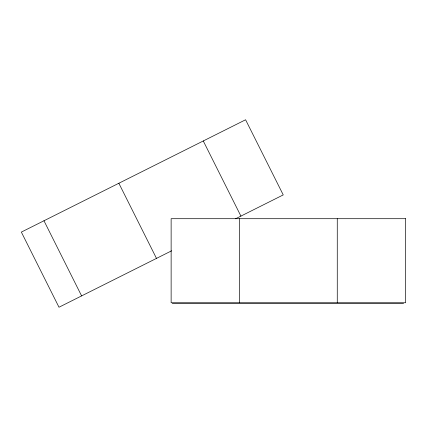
<?xml version="1.0" encoding="UTF-8"?>
<svg xmlns="http://www.w3.org/2000/svg" width="427" height="427" viewBox="0 0 427 427"><rect width="100%" height="100%" fill="white"/><g stroke="black" fill="none" stroke-linecap="round" stroke-linejoin="round"><path stroke-width="0.64" d="M171.67 250.788L58.99 307.232L21.35 232.091L245.594 119.768L283.234 194.909L235.565 218.784M172.268 303.373L403.584 303.373M203.273 140.963L240.913 216.105M118.855 183.252L156.495 258.394M43.97 220.759L81.61 295.906M337.266 218.704L337.266 302.748M239.515 218.704L239.515 302.748M405.65 218.704L171.131 218.704L171.131 302.748L405.65 302.748L405.65 218.704"/></g></svg>
